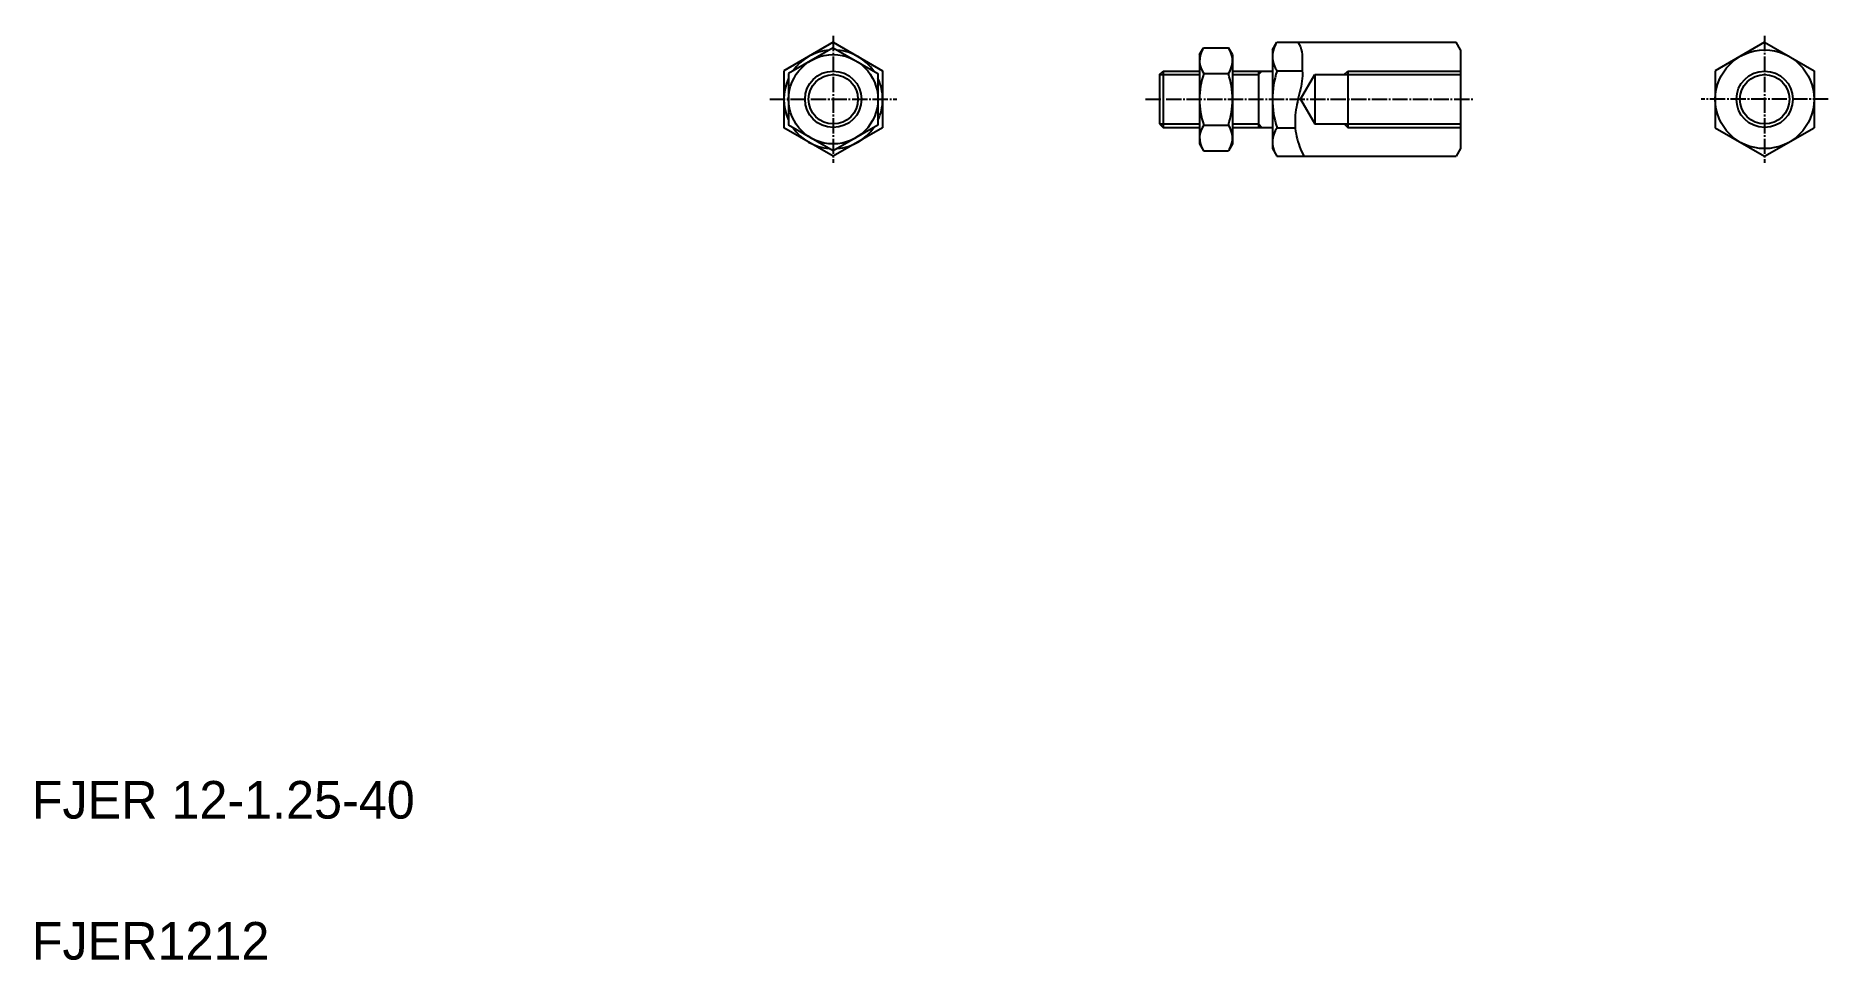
# Model space of a CAD drawing. Extents: x 21 to 402, y 20 to 217.
import ezdxf

# ---------------------------------------------------------------- set-up
doc = ezdxf.new("R2010")
doc.units = 0
doc.header["$LTSCALE"] = 0.25
doc.linetypes.add('CENTER', pattern=[17.5, 13, -1.5, 1.5, -1.5])
doc.layers.get('0').update_dxf_attribs({"linetype": 'CONTINUOUS'})
doc.layers.add('CENTER', color=1, linetype='CENTER')

msp = doc.modelspace()

# ---------------------------------------------------------------- linework, layer by layer
for p, q in [((190.48, 215.14), (179.98, 209.08)), ((190.48, 213.99), (180.98, 208.5)), ((190.48, 215.14), (200.98, 209.08)), ((190.48, 213.99), (199.98, 208.5)), ((268.39, 212.52), (269.23, 213.99)), ((269.23, 213.99), (274.54, 213.99)), ((275.39, 212.52), (274.54, 213.99)), ((283.89, 213.52), (284.82, 215.14)), ((283.89, 213.52), (283.89, 192.52)), ((284.82, 215.14), (322.95, 215.14)), ((323.89, 213.52), (322.95, 215.14)), ((323.89, 213.52), (323.89, 192.52)), ((388.57, 215.14), (378.07, 209.08)), ((388.57, 215.14), (399.07, 209.08)), ((268.39, 212.52), (268.39, 193.52)), ((275.39, 212.52), (275.39, 193.52)), ((179.98, 209.08), (179.98, 196.96)), ((180.98, 208.5), (180.98, 197.54)), ((199.98, 208.5), (199.98, 197.54)), ((200.98, 209.08), (200.98, 196.96)), ((259.89, 208.27), (260.64, 209.02)), ((259.89, 208.27), (259.89, 197.77)), ((260.64, 209.02), (268.39, 209.02)), ((260.64, 209.02), (260.64, 197.02)), ((269.26, 208.5), (274.51, 208.5)), ((275.39, 209.02), (283.89, 209.02)), ((280.89, 209.02), (280.89, 197.02)), ((283.89, 208.27), (283.89, 208.27)), ((284.85, 209.08), (290.25, 209.08)), ((289.85, 203.02), (292.89, 208.27)), ((292.89, 208.27), (323.89, 208.27)), ((292.89, 208.27), (292.89, 197.77)), ((299.89, 209.02), (299.89, 197.02)), ((378.07, 209.08), (378.07, 196.96)), ((399.07, 209.08), (399.07, 196.96)), ((283.89, 203.02), (283.89, 203.02)), ((289.85, 203.02), (292.89, 197.77)), ((190.48, 190.9), (179.98, 196.96)), ((190.48, 192.05), (180.98, 197.54)), ((199.98, 197.54), (190.48, 192.05)), ((200.98, 196.96), (190.48, 190.9)), ((259.89, 197.77), (260.64, 197.02)), ((260.64, 197.02), (268.39, 197.02)), ((269.26, 197.54), (274.51, 197.54)), ((275.39, 197.02), (283.89, 197.02)), ((284.85, 196.96), (288.74, 196.96)), ((292.89, 197.77), (323.89, 197.77)), ((378.07, 196.96), (388.57, 190.9)), ((388.57, 190.9), (399.07, 196.96)), ((268.39, 193.52), (269.23, 192.05)), ((269.23, 192.05), (274.54, 192.05)), ((275.39, 193.52), (274.54, 192.05)), ((283.89, 192.52), (284.82, 190.9)), ((284.82, 190.9), (322.95, 190.9)), ((323.89, 192.52), (322.95, 190.9))]:
    msp.add_line(p, q)
at = {"color": 3}
for p, q in [((259.89, 208.27), (268.39, 208.27)), ((275.39, 208.27), (280.89, 208.27)), ((280.89, 208.27), (281.64, 209.02)), ((299.14, 208.27), (299.89, 209.02)), ((299.89, 209.02), (323.89, 209.02)), ((259.89, 197.77), (268.39, 197.77)), ((275.39, 197.77), (280.89, 197.77)), ((280.89, 197.77), (281.64, 197.02)), ((299.14, 197.77), (299.89, 197.02)), ((299.89, 197.02), (323.89, 197.02))]:
    msp.add_line(p, q, dxfattribs=at)
msp.add_lwpolyline([(289.25, 215.14, -0.11991), (290.16, 213.09, -0.037803), (290.21, 210.83, 0.00024), (290.25, 208.56, -0.047674), (290.07, 206.31, -0.016903), (289.57, 204.1, 0.011836), (289.07, 201.89, 0.027468), (288.75, 199.64, 0.034647), (288.71, 197.38, 0.039762), (289.01, 195.14, 0.035608), (289.65, 192.96, 0.032651), (290.57, 190.89)], format="xyb", dxfattribs=at)
for centre, radius in [((388.57, 203.02), 10.5), ((190.48, 203.02), 9.5), ((190.48, 203.02), 6), ((388.57, 203.02), 5.25)]:
    msp.add_circle(centre, radius)
for centre, radius in [((190.48, 203.02), 5.25), ((388.57, 203.02), 6)]:
    msp.add_circle(centre, radius, dxfattribs=at)
for centre, radius, start, end in [((190.48, 203.02), 10.5, 94.7912, 145.2088), ((190.48, 203.02), 10.5, 34.7912, 85.2088), ((273.14, 211.25), 4.75, 150, 215.2644), ((270.64, 211.25), 4.75, 324.7356, 30), ((289.14, 212.11), 5.25, 150, 215.2644), ((190.48, 203.02), 10.5, 154.7912, 205.2088), ((190.48, 203.02), 10.5, 0, 25.2088), ((286.08, 203.02), 17.69, 161.9403, 198.0597), ((257.69, 203.02), 17.69, 341.9403, 18.0597), ((303.44, 203.02), 19.55, 161.9403, 198.0597), ((190.48, 203.02), 10.5, 334.7912, 0), ((190.48, 203.02), 10.5, 214.7912, 265.2088), ((190.48, 203.02), 10.5, 274.7912, 325.2088), ((273.14, 194.79), 4.75, 144.7356, 210), ((270.64, 194.79), 4.75, 330, 35.2644), ((289.14, 193.93), 5.25, 144.7356, 210)]:
    msp.add_arc(centre, radius, start, end)
at = {"layer": 'CENTER', "color": 1, "linetype": 'CENTER'}
for p, q in [((190.48, 216.52), (190.48, 189.52)), ((388.57, 216.52), (388.57, 189.52)), ((176.98, 203.02), (203.98, 203.02)), ((256.89, 203.02), (326.89, 203.02)), ((402.07, 203.02), (375.07, 203.02))]:
    msp.add_line(p, q, dxfattribs=at)

# ---------------------------------------------------------------- texts
for s, p in [('FJER 12-1.25-40', (20, 50)), ('FJER1212', (20, 20))]:
    msp.add_text(s, height=8).set_placement(p)

doc.saveas('drawing.dxf')
